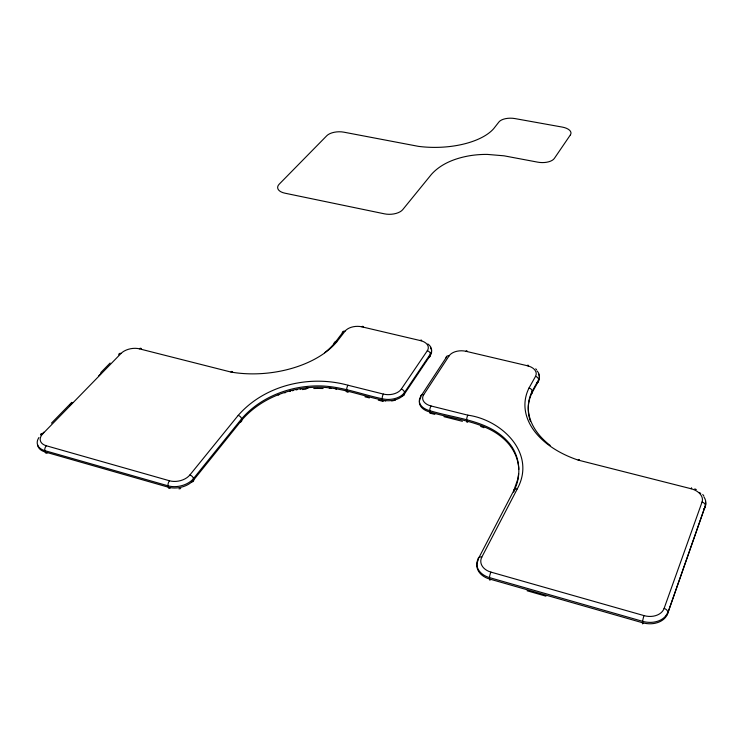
<?xml version="1.0" encoding="UTF-8"?>
<svg xmlns="http://www.w3.org/2000/svg" width="743" height="743" viewBox="0 0 743 743"><rect width="100%" height="100%" fill="white"/><g stroke="black" fill="none" stroke-linecap="round" stroke-linejoin="round"><path stroke-width="1.11" d="M478.148 559.126L513.692 490.779L517.685 479.541L518.642 473.783M513.664 492.126L513.692 490.779A3.696 2.563 27.7 0 1 517.239 488.959L481.798 557.139A3.91 2.563 29 0 0 478.148 558.866A19.55 14.414 1 0 0 489.526 577.617L489.516 579.001A4.012 0.929 -74.9 0 0 490.241 579.958M691.622 488.588L691.51 487.826L691.027 488.718A15.083 10.235 9.2 0 1 702.051 502.064A3.799 2.693 21.7 0 1 705.358 505.714L667.576 613.718A4.142 2.721 23.1 0 1 666.192 615.343M516.274 485.625C521.54 470.756 518.679 453.165 507.748 441.528A73.492 49.939 -1.4 0 0 492.609 429.575C473.245 418.894 450.611 417.055 429.77 410.665A16.968 10.857 -1.5 0 1 420.668 396.548L446.079 357.754A16.346 10.086 -0.6 0 1 446.692 356.928M481.798 557.139A15.659 11.526 1 0 0 490.928 572.11L644.023 615.613A16.392 12.194 9.9 0 0 664.103 608.433L702.051 502.064M514.054 491.207L515.995 486.572M517.249 488.931C536.743 453.434 501.766 419.776 467.83 415.161L431.014 405.966A13.597 8.675 -1.5 0 1 423.705 394.7L449.06 355.897A13.095 8.052 -0.6 0 1 465.982 351.309A3.251 0.947 -76.7 0 1 467.124 351.393M691.027 488.718L578.193 460.103A89.652 57.165 5 0 1 529.025 388.004L535.508 376.395A13.281 8.284 1.6 0 0 527.335 365.732L465.982 351.309M141.356 348.755A3.26 1.653 -73.9 0 0 139.424 348.839A13.485 7.764 -10.4 0 0 121.09 353.408L42.908 433.652A14.804 8.87 -14 0 0 46.326 445.763L169.497 480.767A14.934 9.64 -11.7 0 0 189.855 475L238.197 415.393C264.759 385.013 309.757 374.602 348.021 385.245L383.425 394.087A13.467 8.47 -3.2 0 0 401.276 389.146L427.309 350.742A12.965 7.876 -2.1 0 0 420.408 340.591L361.962 326.846A12.826 7.644 -3.8 0 0 344.993 331.22A3.186 2.266 37.1 0 0 342.291 333.087L341.799 333.728M324.589 352.739A79.91 46.475 -6.5 0 0 334.09 343.684A3.223 2.248 38.1 0 1 336.783 341.845L344.993 331.22M334.09 343.684L336.718 340.294M337.238 339.625L337.749 338.957M338.26 338.288L341.297 334.369M41.404 434.655L43.828 432.175M69.619 405.715L72.842 402.409M98.633 375.939L101.057 373.46M51.453 423.148L71.746 402.353M100.779 372.596L110.103 363.039M278.123 395.1L279.043 394.756M284.662 392.833L285.609 392.545M289.445 391.459L290.411 391.217M292.333 390.744L293.299 390.521M296.225 389.899L297.2 389.713M178.989 488.875L180.698 488.56M300.153 389.193L301.147 389.035M302.327 389.583L306.162 389.1M306.07 388.385L308.02 388.18M313.76 388.515L317.614 388.422M317.54 388.422L323.112 388.524M329.195 388.18L331.053 388.375M335.622 388.97L336.505 389.109M364.962 396.818L369.392 397.932M378.28 400.161L382.738 401.285M430.234 413.229L434.804 414.371M443.961 416.674L462.406 421.318M139.424 348.839L230.971 372.057A83.225 48.286 -6.4 0 0 336.783 341.845M345.969 391.078L346.814 391.301M527.112 590.787L545.956 596.174M480.647 426.436L483.953 427.727M694.789 488.885L696.302 489.563M535.703 368.834L536.585 369.661M702.748 494.476L703.844 496.027M518.79 469.372C518.41 459.546 514.24 450.147 507.729 442.856A73.436 49.957 -1.4 0 0 492.6 430.894C473.254 420.213 450.629 418.374 429.798 411.975A16.959 10.857 -1.5 0 1 420.176 398.777M342.309 333.245L342.291 333.087A16.012 9.566 -3.8 0 1 342.969 332.297M420.705 397.858L420.668 396.548A3.381 2.396 33.2 0 1 423.705 394.7M38.924 437.525A18.482 11.099 -14.1 0 0 44.84 450.648L45.156 451.976A3.613 1.95 -69.9 0 0 47.311 452.924M46.326 445.763A3.622 1.95 -70 0 0 44.84 450.648L168.029 485.82A18.64 12.055 -11.7 0 0 193.459 478.585L241.568 418.866C255.583 402.548 275.644 392.22 296.568 388.004A71.811 46.521 -6.4 0 1 319.053 385.905C340.731 386.035 361.2 394.357 382.171 398.722A16.81 10.597 -3.2 0 0 404.471 392.527L430.373 354.021A16.188 9.863 -2.1 0 0 427.838 343.953M37.549 444.611A18.473 11.099 -14.1 0 0 45.156 451.976L168.262 487.167A3.724 1.69 -71.7 0 0 170.491 487.696M169.497 480.767A3.724 1.7 -71.7 0 0 168.029 485.82L168.262 487.167A18.621 12.064 -11.8 0 0 193.682 479.932L241.735 420.185C255.731 403.867 275.783 393.521 296.689 389.313A71.755 46.54 -6.4 0 1 319.165 387.214C340.833 387.335 361.284 395.666 382.236 400.031A3.39 1.142 -75.6 0 0 383.629 400.793M189.855 475A3.65 2.229 37.3 0 1 193.459 478.585L193.682 479.932A3.641 2.229 37.3 0 1 191.508 481.835M240.351 422.08A3.455 2.22 38.4 0 0 241.735 420.185L241.568 418.866A3.464 2.22 38.4 0 0 238.197 415.393M348.021 385.245A3.371 1.272 -74.6 0 0 346.693 389.824L346.786 391.124A3.371 1.272 -74.6 0 0 347.027 392.09M348.318 391.942A3.371 1.272 -74.6 0 1 347.873 392.313M383.425 394.087A3.399 1.152 -75.7 0 0 382.171 398.722L382.236 400.031A16.801 10.606 -3.2 0 0 404.517 393.836L430.401 355.303A16.179 9.863 -2.1 0 0 430.429 347.752M401.276 389.146A3.362 2.368 34 0 1 404.471 392.527L404.517 393.836A3.362 2.368 34 0 1 402.381 395.787M428.572 357.234A3.241 2.35 34 0 0 430.401 355.303L430.373 354.021A3.241 2.359 34 0 0 427.309 350.742M420.408 340.591A3.213 1.04 -76.6 0 1 421.662 340.703M361.962 326.846A3.167 1.161 -76.5 0 1 363.401 327.199M118.741 354.81A3.288 2.071 41.1 0 1 121.09 353.408M40.531 435.017A3.548 2.053 40.4 0 1 42.908 433.652M232.262 371.5A3.334 1.356 -77 0 1 232.559 371.871M230.971 372.057A3.334 1.356 -77 0 1 231.816 371.407M395.471 400.003A13.42 8.489 -3.2 0 1 391.663 400.96M385.654 400.988A13.42 8.489 -3.2 0 1 384.698 400.83M550.182 445.438A86.077 55.01 5.1 0 1 532.146 391.347A3.371 2.489 28.3 0 0 529.025 388.004M530.372 421.142A86.012 55.038 5.1 0 1 532.109 392.657L532.146 391.347L538.573 379.747A16.587 10.365 1.6 0 0 536.957 370.868M530.874 394.403A3.371 2.489 28.3 0 0 532.109 392.657L538.526 381.038L538.573 379.747A3.334 2.47 29.4 0 0 535.508 376.395M704.002 497.03A18.826 12.798 9.2 0 1 705.358 505.714L667.576 613.718A20.442 15.25 10 0 1 642.509 622.736L489.516 579.001A19.532 14.423 1 0 1 478.148 560.241M699.367 492.479A18.826 12.798 9.2 0 1 700.733 493.491M705.488 502.259A18.807 12.807 9.2 0 1 705.181 507.07A3.799 2.684 21.7 0 1 703.862 508.714M664.103 608.433A4.152 2.731 23.1 0 1 667.734 612.325A20.46 15.25 10 0 1 642.649 621.343L489.526 577.617A4.021 0.938 -74.9 0 1 490.928 572.11M644.023 615.613A4.161 0.529 -76.1 0 0 642.649 621.343L642.509 622.736A4.161 0.52 -76.1 0 0 643.029 623.266M467.83 415.161A3.464 0.91 -76.9 0 0 466.65 419.916L466.66 421.235A3.464 0.91 -76.8 0 0 466.762 422.089M467.719 421.987A3.464 0.91 -76.8 0 1 467.533 422.228M431.014 405.966A3.436 1.049 -75.9 0 0 429.77 410.665L429.798 411.975A3.427 1.04 -75.9 0 0 431.061 412.709M446.079 357.754A3.26 2.378 33.2 0 1 449.06 355.897M538.406 374.101A16.569 10.374 1.6 0 1 538.526 381.038A3.334 2.461 29.4 0 1 536.752 382.942M527.335 365.732A3.297 0.817 -76.9 0 1 528.347 365.983M579.243 459.601A3.613 0.854 -74.2 0 1 579.326 460.279M578.193 460.112A3.613 0.854 -74.2 0 1 578.676 459.453M570.383 134.91L554.352 158.417A13.04 6.436 1.4 0 1 537.746 162.16L503.986 155.807L487.269 154.405A54.787 27.937 0.2 0 0 470.05 155.677C455.877 158.064 441.351 163.358 431.507 174.28L402.762 209.61A13.848 7.244 -2.2 0 1 384.4 213.826L284.94 193.189A13.615 6.873 -4.3 0 1 279.192 184.199L326.836 135.681A12.798 6.139 -3 0 1 343.833 132.17L418.411 146.352A62.124 29.274 -0.9 0 0 493.798 128.53L498.934 121.973A12.529 5.953 0.7 0 1 514.908 118.574L562.247 127.081A12.677 6.074 1.7 0 1 570.383 134.91"/></g></svg>
